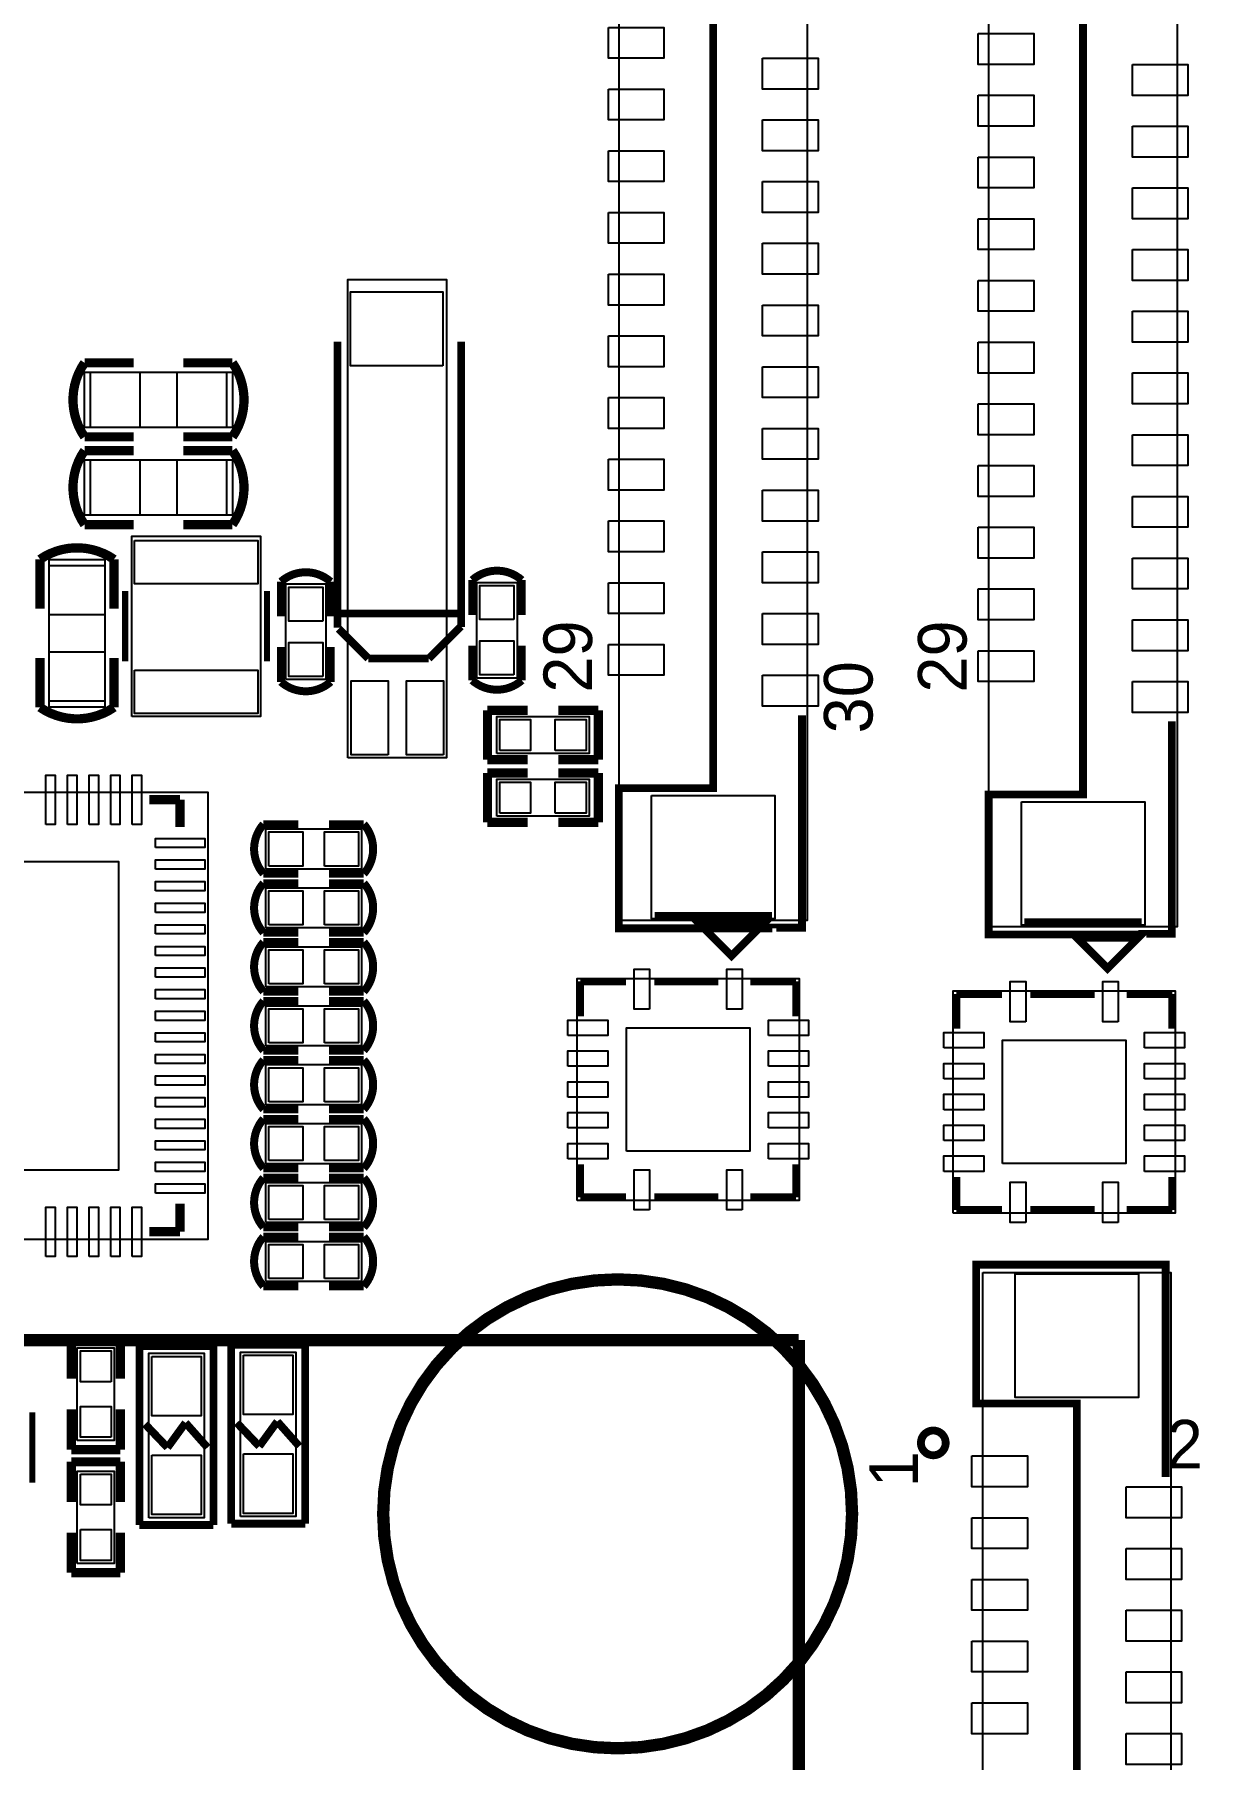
# Model space of a CAD drawing. Extents: x -22 to 154, y -114 to 23.
# Drawn here: x 112 to 130.89, y -46.98 to -19.03 of the extents above; entities that cross this region are included whole.
import ezdxf

# ---------------------------------------------------------------- set-up
doc = ezdxf.new("R2010")
doc.units = 0
doc.header["$MEASUREMENT"] = 0
for name, color, linetype in [('PG_ASSEMBLY_TOP', 111, 'CONTINUOUS'), ('PG_SILKSCREEN_TOP', 7, 'CONTINUOUS'), ('PIN_TOP', 3, 'CONTINUOUS')]:
    doc.layers.add(name, color=color, linetype=linetype)

msp = doc.modelspace()

# ---------------------------------------------------------------- linework, layer by layer
at = {"layer": 'PG_ASSEMBLY_TOP'}
for points in [[(121.478548, -11.93546), (124.52858, -11.93546), (124.52858, -33.385252), (121.478548, -33.385252)], [(127.472948, -12.03706), (130.52298, -12.03706), (130.52298, -33.486852), (127.472948, -33.486852)], [(117.082824, -30.748224), (117.082824, -22.998176), (118.68277, -22.998176), (118.68277, -30.748224)], [(112.813084, -25.395936), (112.813084, -24.496776), (115.210844, -24.496776), (115.210844, -25.395936)], [(112.813084, -26.818336), (112.813084, -25.919176), (115.210844, -25.919176), (115.210844, -26.818336)], [(113.580164, -30.077156), (113.580164, -27.156156), (115.662964, -27.156156), (115.662964, -30.077156)], [(112.241584, -29.929836), (112.241584, -27.532076), (113.140744, -27.532076), (113.140744, -29.929836)], [(116.074444, -29.480256), (116.074444, -27.930856), (116.724684, -27.930856), (116.724684, -29.480256)], [(119.173244, -29.454856), (119.173244, -27.905456), (119.823484, -27.905456), (119.823484, -29.454856)], [(119.4943, -30.67812), (119.4943, -30.07868), (120.9929, -30.07868), (120.9929, -30.67812)], [(106.91241, -38.553644), (106.91241, -31.303468), (114.812318, -31.303468), (114.812318, -38.553644)], [(119.4943, -31.69412), (119.4943, -31.09468), (120.9929, -31.09468), (120.9929, -31.69412)], [(115.751864, -32.551116), (115.751864, -31.900876), (117.301264, -31.900876), (117.301264, -32.551116)], [(115.751864, -33.506156), (115.751864, -32.855916), (117.301264, -32.855916), (117.301264, -33.506156)], [(115.751864, -34.461196), (115.751864, -33.810956), (117.301264, -33.810956), (117.301264, -34.461196)], [(120.797066, -37.922454), (120.797066, -34.322258), (124.397262, -34.322258), (124.397262, -37.922454)], [(126.893066, -38.125654), (126.893066, -34.525458), (130.493262, -34.525458), (130.493262, -38.125654)], [(115.751864, -35.416236), (115.751864, -34.765996), (117.301264, -34.765996), (117.301264, -35.416236)], [(115.751864, -36.371276), (115.751864, -35.721036), (117.301264, -35.721036), (117.301264, -36.371276)], [(115.751864, -37.326316), (115.751864, -36.676076), (117.301264, -36.676076), (117.301264, -37.326316)], [(115.751864, -38.281356), (115.751864, -37.631116), (117.301264, -37.631116), (117.301264, -38.281356)], [(115.751864, -39.236396), (115.751864, -38.586156), (117.301264, -38.586156), (117.301264, -39.236396)], [(127.371348, -39.08806), (130.42138, -39.08806), (130.42138, -60.537852), (127.371348, -60.537852)], [(112.696244, -41.809416), (112.696244, -40.310816), (113.295684, -40.310816), (113.295684, -41.809416)], [(113.852706, -43.063414), (113.852706, -40.398446), (114.752882, -40.398446), (114.752882, -43.063414)], [(115.339876, -43.04284), (115.339876, -40.377872), (116.240052, -40.377872), (116.240052, -43.04284)], [(112.696244, -43.805856), (112.696244, -42.307256), (113.295684, -42.307256), (113.295684, -43.805856)]]:
    msp.add_lwpolyline(points, close=True, dxfattribs=at)
at = {"layer": 'PG_SILKSCREEN_TOP'}
for points, const_width in [([(123.963684, -33.510474), (121.473468, -33.510474), (121.473468, -31.240476), (123.003564, -31.240476), (123.003564, -14.060424), (121.373646, -14.060424), (121.373646, -11.810238), (123.943618, -11.810238)], 0.127), ([(129.958084, -33.612074), (127.467868, -33.612074), (127.467868, -31.342076), (128.997964, -31.342076), (128.997964, -14.162024), (127.368046, -14.162024), (127.368046, -11.911838), (129.938018, -11.911838)], 0.127), ([(116.912644, -24.002746), (116.912644, -28.638246)], 0.127), ([(118.916704, -24.002746), (118.916704, -28.628086)], 0.127), ([(112.813084, -25.545796), (113.610644, -25.545796)], 0.14986), ([(115.210844, -25.545796), (114.413284, -25.545796)], 0.14986), ([(112.813084, -26.968196), (113.610644, -26.968196)], 0.14986), ([(115.210844, -26.968196), (114.413284, -26.968196)], 0.14986), ([(112.091724, -27.532076), (112.091724, -28.329636)], 0.14986), ([(116.800884, -27.892756), (116.800884, -28.456636)], 0.12954), ([(119.899684, -27.867356), (119.899684, -28.431236)], 0.12954), ([(113.471452, -28.044902), (113.471452, -29.185616)], 0.100076), ([(115.771676, -28.044902), (115.771676, -29.185616)], 0.100076), ([(116.912644, -28.408122), (118.91264, -28.408122)], 0.127), ([(116.93271, -28.658058), (117.41277, -29.138118)], 0.127), ([(118.392702, -29.138118), (118.91264, -28.61818)], 0.127), ([(112.091724, -29.929836), (112.091724, -29.132276)], 0.14986), ([(116.800884, -29.518356), (116.800884, -28.954476)], 0.12954), ([(119.899684, -29.492956), (119.899684, -28.929076)], 0.12954), ([(117.41277, -29.138118), (118.392702, -29.138118)], 0.127), ([(119.34444, -29.97962), (119.34444, -30.77718)], 0.14986), ([(119.99468, -29.97962), (119.34444, -29.97962)], 0.14986), ([(120.49252, -29.97962), (121.14276, -29.97962)], 0.14986), ([(121.14276, -29.97962), (121.14276, -30.77718)], 0.14986), ([(123.963684, -33.510474), (123.963684, -33.500314), (124.44349, -33.500314), (124.44349, -30.057344)], 0.127), ([(129.958084, -33.612074), (129.958084, -33.601914), (130.43789, -33.601914), (130.43789, -30.158944)], 0.127), ([(119.34444, -30.77718), (119.99468, -30.77718)], 0.14986), ([(121.14276, -30.77718), (120.49252, -30.77718)], 0.14986), ([(119.34444, -30.99562), (119.34444, -31.79318)], 0.14986), ([(119.99468, -30.99562), (119.34444, -30.99562)], 0.14986), ([(120.49252, -30.99562), (121.14276, -30.99562)], 0.14986), ([(121.14276, -30.99562), (121.14276, -31.79318)], 0.14986), ([(114.362484, -31.428436), (113.864644, -31.428436)], 0.150114), ([(114.362484, -31.428436), (114.362484, -31.867602)], 0.150114), ([(119.34444, -31.79318), (119.99468, -31.79318)], 0.14986), ([(121.14276, -31.79318), (120.49252, -31.79318)], 0.14986), ([(115.713764, -32.627316), (116.277644, -32.627316)], 0.12954), ([(117.339364, -32.627316), (116.775484, -32.627316)], 0.12954), ([(122.053604, -33.310322), (123.953524, -33.310322)], 0.127), ([(115.713764, -33.582356), (116.277644, -33.582356)], 0.12954), ([(117.339364, -33.582356), (116.775484, -33.582356)], 0.12954), ([(123.300236, -33.958276), (123.800108, -33.458404), (122.80011, -33.458404), (123.300236, -33.958276)], 0.127), ([(128.048004, -33.411922), (129.947924, -33.411922)], 0.127), ([(129.396236, -34.161476), (129.896108, -33.661604), (128.89611, -33.661604), (129.396236, -34.161476)], 0.127), ([(120.847104, -34.372296), (120.847104, -34.935414)], 0.127), ([(120.847104, -34.372296), (121.588276, -34.372296)], 0.127), ([(122.050048, -34.372296), (123.088146, -34.372296)], 0.127), ([(124.347224, -34.372296), (123.607068, -34.372296)], 0.127), ([(124.347224, -34.372296), (124.347224, -34.935414)], 0.127), ([(115.713764, -34.537396), (116.277644, -34.537396)], 0.12954), ([(117.339364, -34.537396), (116.775484, -34.537396)], 0.12954), ([(126.943104, -34.575496), (126.943104, -35.138614)], 0.127), ([(126.943104, -34.575496), (127.684276, -34.575496)], 0.127), ([(128.146048, -34.575496), (129.184146, -34.575496)], 0.127), ([(130.443224, -34.575496), (129.703068, -34.575496)], 0.127), ([(130.443224, -34.575496), (130.443224, -35.138614)], 0.127), ([(115.713764, -35.492436), (116.277644, -35.492436)], 0.12954), ([(117.339364, -35.492436), (116.775484, -35.492436)], 0.12954), ([(115.713764, -36.447476), (116.277644, -36.447476)], 0.12954), ([(117.339364, -36.447476), (116.775484, -36.447476)], 0.12954), ([(115.713764, -37.402516), (116.277644, -37.402516)], 0.12954), ([(117.339364, -37.402516), (116.775484, -37.402516)], 0.12954), ([(120.847104, -37.872416), (120.847104, -37.337238)], 0.127), ([(124.347224, -37.872416), (124.347224, -37.337238)], 0.127), ([(126.943104, -38.075616), (126.943104, -37.540438)], 0.127), ([(130.443224, -38.075616), (130.443224, -37.540438)], 0.127), ([(114.362484, -38.428676), (114.362484, -37.974524)], 0.150114), ([(120.847104, -37.872416), (121.588276, -37.872416)], 0.127), ([(122.050048, -37.872416), (123.088146, -37.872416)], 0.127), ([(124.347224, -37.872416), (123.607068, -37.872416)], 0.127), ([(126.943104, -38.075616), (127.684276, -38.075616)], 0.127), ([(128.146048, -38.075616), (129.184146, -38.075616)], 0.127), ([(130.443224, -38.075616), (129.703068, -38.075616)], 0.127), ([(115.713764, -38.357556), (116.277644, -38.357556)], 0.12954), ([(117.339364, -38.357556), (116.775484, -38.357556)], 0.12954), ([(114.362484, -38.428676), (113.864644, -38.428676)], 0.150114), ([(129.856484, -60.663074), (127.366268, -60.663074), (127.366268, -58.393076), (128.896364, -58.393076), (128.896364, -41.213024), (127.266446, -41.213024), (127.266446, -38.962838), (129.836418, -38.962838)], 0.127), ([(129.836418, -38.962838), (130.33629, -38.962838), (130.33629, -42.401998)], 0.127), ([(115.713764, -39.312596), (116.277644, -39.312596)], 0.12954), ([(117.339364, -39.312596), (116.775484, -39.312596)], 0.12954), ([(94.389194, -40.185086), (124.389134, -40.185086)], 0.199898), ([(112.597184, -40.811196), (112.597184, -40.160956)], 0.14986), ([(112.597184, -40.160956), (113.394744, -40.160956)], 0.14986), ([(113.394744, -40.160956), (113.394744, -40.811196)], 0.14986), ([(113.702846, -40.280844), (114.902742, -40.280844)], 0.127), ([(113.702846, -43.181016), (113.702846, -40.280844)], 0.127), ([(114.902742, -40.280844), (114.902742, -43.181016)], 0.127), ([(115.190016, -40.26027), (116.389912, -40.26027)], 0.127), ([(115.190016, -43.160442), (115.190016, -40.26027)], 0.127), ([(116.389912, -40.26027), (116.389912, -43.160442)], 0.127), ([(124.389134, -40.185086), (124.389134, -97.184972)], 0.199898), ([(111.967264, -41.354502), (111.967264, -42.495216)], 0.100076), ([(112.597184, -41.309036), (112.597184, -41.959276)], 0.14986), ([(113.394744, -41.959276), (113.394744, -41.309036)], 0.14986), ([(114.15776, -41.926256), (113.794032, -41.54551)], 0.127), ([(114.450368, -41.524682), (114.15776, -41.926256)], 0.127), ([(114.806222, -41.926256), (114.450368, -41.524682)], 0.127), ([(115.64493, -41.905682), (115.281202, -41.524936)], 0.127), ([(115.937538, -41.504108), (115.64493, -41.905682)], 0.127), ([(116.293392, -41.905682), (115.937538, -41.504108)], 0.127), ([(112.597184, -41.959276), (113.394744, -41.959276)], 0.14986), ([(113.394744, -42.157396), (112.597184, -42.157396)], 0.14986), ([(112.597184, -42.157396), (112.597184, -42.807636)], 0.14986), ([(113.394744, -42.807636), (113.394744, -42.157396)], 0.14986), ([(112.597184, -43.955716), (112.597184, -43.305476)], 0.14986), ([(113.394744, -43.305476), (113.394744, -43.955716)], 0.14986), ([(114.902742, -43.181016), (113.702846, -43.181016)], 0.127), ([(116.389912, -43.160442), (115.190016, -43.160442)], 0.127), ([(113.394744, -43.955716), (112.597184, -43.955716)], 0.14986)]:
    msp.add_lwpolyline(points, dxfattribs=dict(at, const_width=const_width))
for points, const_width in [([(113.610644, -24.346916), (112.813084, -24.346916, 0.312067), (112.813084, -25.545796)], 0.14986), ([(114.413284, -24.346916), (115.210844, -24.346916, -0.312067), (115.210844, -25.545796)], 0.14986), ([(113.610644, -25.769316), (112.813084, -25.769316, 0.312067), (112.813084, -26.968196)], 0.14986), ([(114.413284, -25.769316), (115.210844, -25.769316, -0.312067), (115.210844, -26.968196)], 0.14986), ([(113.290604, -28.329636), (113.290604, -27.532076, 0.312067), (112.091724, -27.532076)], 0.14986), ([(115.998244, -28.456636), (115.998244, -27.892756, -0.378845), (116.800884, -27.892756)], 0.12954), ([(119.097044, -28.431236), (119.097044, -27.867356, -0.378845), (119.899684, -27.867356)], 0.12954), ([(113.290604, -29.132276), (113.290604, -29.929836, -0.312067), (112.091724, -29.929836)], 0.14986), ([(115.998244, -28.954476), (115.998244, -29.518356, 0.378845), (116.800884, -29.518356)], 0.12954), ([(119.097044, -28.929076), (119.097044, -29.492956, 0.378845), (119.899684, -29.492956)], 0.12954), ([(116.277644, -31.824676), (115.713764, -31.824676, 0.378845), (115.713764, -32.627316)], 0.12954), ([(116.775484, -31.824676), (117.339364, -31.824676, -0.378845), (117.339364, -32.627316)], 0.12954), ([(116.277644, -32.779716), (115.713764, -32.779716, 0.378845), (115.713764, -33.582356)], 0.12954), ([(116.775484, -32.779716), (117.339364, -32.779716, -0.378845), (117.339364, -33.582356)], 0.12954), ([(116.277644, -33.734756), (115.713764, -33.734756, 0.378845), (115.713764, -34.537396)], 0.12954), ([(116.775484, -33.734756), (117.339364, -33.734756, -0.378845), (117.339364, -34.537396)], 0.12954), ([(116.277644, -34.689796), (115.713764, -34.689796, 0.378845), (115.713764, -35.492436)], 0.12954), ([(116.775484, -34.689796), (117.339364, -34.689796, -0.378845), (117.339364, -35.492436)], 0.12954), ([(116.277644, -35.644836), (115.713764, -35.644836, 0.378845), (115.713764, -36.447476)], 0.12954), ([(116.775484, -35.644836), (117.339364, -35.644836, -0.378845), (117.339364, -36.447476)], 0.12954), ([(116.277644, -36.599876), (115.713764, -36.599876, 0.378845), (115.713764, -37.402516)], 0.12954), ([(116.775484, -36.599876), (117.339364, -36.599876, -0.378845), (117.339364, -37.402516)], 0.12954), ([(116.277644, -37.554916), (115.713764, -37.554916, 0.378845), (115.713764, -38.357556)], 0.12954), ([(116.775484, -37.554916), (117.339364, -37.554916, -0.378845), (117.339364, -38.357556)], 0.12954), ([(116.277644, -38.509956), (115.713764, -38.509956, 0.378845), (115.713764, -39.312596)], 0.12954), ([(116.775484, -38.509956), (117.339364, -38.509956, -0.378845), (117.339364, -39.312596)], 0.12954), ([(125.254258, -43.000676, 1), (117.65407, -43.000676, 1), (125.254258, -43.000676)], 0.199898), ([(126.771146, -41.851072, 0.999945), (126.369572, -41.850818, 1.000055), (126.771146, -41.851072)], 0.127)]:
    msp.add_lwpolyline(points, format="xyb", dxfattribs=dict(at, const_width=const_width))
at = {"layer": 'PIN_TOP'}
for points in [[(121.30405, -18.910046), (122.20321, -18.910046), (122.20321, -19.410426), (121.30405, -19.410426)], [(127.29845, -19.011646), (128.19761, -19.011646), (128.19761, -19.512026), (127.29845, -19.512026)], [(123.803918, -19.410172), (124.703078, -19.410172), (124.703078, -19.910552), (123.803918, -19.910552)], [(129.798318, -19.511772), (130.697478, -19.511772), (130.697478, -20.012152), (129.798318, -20.012152)], [(121.30405, -19.910044), (122.20321, -19.910044), (122.20321, -20.410424), (121.30405, -20.410424)], [(127.29845, -20.011644), (128.19761, -20.011644), (128.19761, -20.512024), (127.29845, -20.512024)], [(123.803918, -20.41017), (124.703078, -20.41017), (124.703078, -20.91055), (123.803918, -20.91055)], [(129.798318, -20.51177), (130.697478, -20.51177), (130.697478, -21.01215), (129.798318, -21.01215)], [(121.30405, -20.910042), (122.20321, -20.910042), (122.20321, -21.410422), (121.30405, -21.410422)], [(127.29845, -21.011642), (128.19761, -21.011642), (128.19761, -21.512022), (127.29845, -21.512022)], [(123.803918, -21.410168), (124.703078, -21.410168), (124.703078, -21.910548), (123.803918, -21.910548)], [(129.798318, -21.511768), (130.697478, -21.511768), (130.697478, -22.012148), (129.798318, -22.012148)], [(121.30405, -21.91004), (122.20321, -21.91004), (122.20321, -22.41042), (121.30405, -22.41042)], [(127.29845, -22.01164), (128.19761, -22.01164), (128.19761, -22.51202), (127.29845, -22.51202)], [(123.803918, -22.410166), (124.703078, -22.410166), (124.703078, -22.910546), (123.803918, -22.910546)], [(129.798318, -22.511766), (130.697478, -22.511766), (130.697478, -23.012146), (129.798318, -23.012146)], [(121.30405, -22.910292), (122.20321, -22.910292), (122.20321, -23.410672), (121.30405, -23.410672)], [(118.623334, -24.397716), (117.122194, -24.397716), (117.122194, -23.198836), (118.623334, -23.198836)], [(127.29845, -23.011892), (128.19761, -23.011892), (128.19761, -23.512272), (127.29845, -23.512272)], [(123.803918, -23.410164), (124.703078, -23.410164), (124.703078, -23.910544), (123.803918, -23.910544)], [(129.798318, -23.511764), (130.697478, -23.511764), (130.697478, -24.012144), (129.798318, -24.012144)], [(121.30405, -23.91029), (122.20321, -23.91029), (122.20321, -24.41067), (121.30405, -24.41067)], [(127.29845, -24.01189), (128.19761, -24.01189), (128.19761, -24.51227), (127.29845, -24.51227)], [(113.710974, -24.496776), (113.710974, -25.395936), (112.910874, -25.395936), (112.910874, -24.496776)], [(115.113054, -24.496776), (115.113054, -25.395936), (114.312954, -25.395936), (114.312954, -24.496776)], [(123.803918, -24.410162), (124.703078, -24.410162), (124.703078, -24.910542), (123.803918, -24.910542)], [(129.798318, -24.511762), (130.697478, -24.511762), (130.697478, -25.012142), (129.798318, -25.012142)], [(121.30405, -24.910288), (122.20321, -24.910288), (122.20321, -25.410668), (121.30405, -25.410668)], [(127.29845, -25.011888), (128.19761, -25.011888), (128.19761, -25.512268), (127.29845, -25.512268)], [(123.803918, -25.41016), (124.703078, -25.41016), (124.703078, -25.91054), (123.803918, -25.91054)], [(129.798318, -25.51176), (130.697478, -25.51176), (130.697478, -26.01214), (129.798318, -26.01214)], [(113.710974, -25.919176), (113.710974, -26.818336), (112.910874, -26.818336), (112.910874, -25.919176)], [(115.113054, -25.919176), (115.113054, -26.818336), (114.312954, -26.818336), (114.312954, -25.919176)], [(121.30405, -25.910286), (122.20321, -25.910286), (122.20321, -26.410666), (121.30405, -26.410666)], [(127.29845, -26.011886), (128.19761, -26.011886), (128.19761, -26.512266), (127.29845, -26.512266)], [(123.803918, -26.410158), (124.703078, -26.410158), (124.703078, -26.910538), (123.803918, -26.910538)], [(129.798318, -26.511758), (130.697478, -26.511758), (130.697478, -27.012138), (129.798318, -27.012138)], [(121.30405, -26.910284), (122.20321, -26.910284), (122.20321, -27.410664), (121.30405, -27.410664)], [(127.29845, -27.011884), (128.19761, -27.011884), (128.19761, -27.512264), (127.29845, -27.512264)], [(113.622074, -27.2288), (115.621054, -27.2288), (115.621054, -27.92984), (113.622074, -27.92984)], [(113.140744, -28.429966), (112.241584, -28.429966), (112.241584, -27.629866), (113.140744, -27.629866)], [(123.803918, -27.410156), (124.703078, -27.410156), (124.703078, -27.910536), (123.803918, -27.910536)], [(129.798318, -27.511756), (130.697478, -27.511756), (130.697478, -28.012136), (129.798318, -28.012136)], [(119.773954, -28.506166), (119.222774, -28.506166), (119.222774, -27.954986), (119.773954, -27.954986)], [(121.30405, -27.910282), (122.20321, -27.910282), (122.20321, -28.410662), (121.30405, -28.410662)], [(116.675154, -28.531566), (116.123974, -28.531566), (116.123974, -27.980386), (116.675154, -27.980386)], [(127.29845, -28.011882), (128.19761, -28.011882), (128.19761, -28.512262), (127.29845, -28.512262)], [(123.803918, -28.410154), (124.703078, -28.410154), (124.703078, -28.910534), (123.803918, -28.910534)], [(129.798318, -28.511754), (130.697478, -28.511754), (130.697478, -29.012134), (129.798318, -29.012134)], [(113.140744, -29.832046), (112.241584, -29.832046), (112.241584, -29.031946), (113.140744, -29.031946)], [(116.675154, -29.430726), (116.123974, -29.430726), (116.123974, -28.879546), (116.675154, -28.879546)], [(119.773954, -29.405326), (119.222774, -29.405326), (119.222774, -28.854146), (119.773954, -28.854146)], [(121.30405, -28.91028), (122.20321, -28.91028), (122.20321, -29.41066), (121.30405, -29.41066)], [(127.29845, -29.01188), (128.19761, -29.01188), (128.19761, -29.51226), (127.29845, -29.51226)], [(113.622074, -29.328872), (115.621054, -29.328872), (115.621054, -30.029912), (113.622074, -30.029912)], [(117.732556, -30.697678), (117.133116, -30.697678), (117.133116, -29.498798), (117.732556, -29.498798)], [(118.632478, -30.697678), (118.033038, -30.697678), (118.033038, -29.498798), (118.632478, -29.498798)], [(123.803918, -29.410152), (124.703078, -29.410152), (124.703078, -29.910532), (123.803918, -29.910532)], [(129.798318, -29.511752), (130.697478, -29.511752), (130.697478, -30.012132), (129.798318, -30.012132)], [(119.54383, -30.62859), (119.54383, -30.12821), (120.04421, -30.12821), (120.04421, -30.62859)], [(120.44299, -30.62859), (120.44299, -30.12821), (120.94337, -30.12821), (120.94337, -30.62859)], [(112.187482, -31.828486), (112.187482, -31.028386), (112.337342, -31.028386), (112.337342, -31.828486)], [(112.537494, -31.828486), (112.537494, -31.028386), (112.687354, -31.028386), (112.687354, -31.828486)], [(112.887506, -31.828486), (112.887506, -31.028386), (113.037366, -31.028386), (113.037366, -31.828486)], [(113.237518, -31.828486), (113.237518, -31.028386), (113.387378, -31.028386), (113.387378, -31.828486)], [(113.58753, -31.828486), (113.58753, -31.028386), (113.73739, -31.028386), (113.73739, -31.828486)], [(119.54383, -31.64459), (119.54383, -31.14421), (120.04421, -31.14421), (120.04421, -31.64459)], [(120.44299, -31.64459), (120.44299, -31.14421), (120.94337, -31.14421), (120.94337, -31.64459)], [(122.004074, -31.360872), (124.003054, -31.360872), (124.003054, -33.359852), (122.004074, -33.359852)], [(127.998474, -31.462472), (129.997454, -31.462472), (129.997454, -33.461452), (127.998474, -33.461452)], [(113.962434, -32.20339), (113.962434, -32.05353), (114.762534, -32.05353), (114.762534, -32.20339)], [(115.801394, -32.501586), (115.801394, -31.950406), (116.352574, -31.950406), (116.352574, -32.501586)], [(116.700554, -32.501586), (116.700554, -31.950406), (117.251734, -31.950406), (117.251734, -32.501586)], [(108.361734, -37.429186), (108.361734, -32.427926), (113.362994, -32.427926), (113.362994, -37.429186)], [(113.962434, -32.553402), (113.962434, -32.403542), (114.762534, -32.403542), (114.762534, -32.553402)], [(113.962434, -32.903414), (113.962434, -32.753554), (114.762534, -32.753554), (114.762534, -32.903414)], [(115.801394, -33.456626), (115.801394, -32.905446), (116.352574, -32.905446), (116.352574, -33.456626)], [(116.700554, -33.456626), (116.700554, -32.905446), (117.251734, -32.905446), (117.251734, -33.456626)], [(113.962434, -33.253426), (113.962434, -33.103566), (114.762534, -33.103566), (114.762534, -33.253426)], [(113.962434, -33.603438), (113.962434, -33.453578), (114.762534, -33.453578), (114.762534, -33.603438)], [(113.962434, -33.95345), (113.962434, -33.80359), (114.762534, -33.80359), (114.762534, -33.95345)], [(115.801394, -34.411666), (115.801394, -33.860486), (116.352574, -33.860486), (116.352574, -34.411666)], [(116.700554, -34.411666), (116.700554, -33.860486), (117.251734, -33.860486), (117.251734, -34.411666)], [(113.962434, -34.303462), (113.962434, -34.153602), (114.762534, -34.153602), (114.762534, -34.303462)], [(121.97207, -34.821241), (121.722134, -34.821241), (121.722134, -34.171255), (121.97207, -34.171255)], [(123.472194, -34.821241), (123.222258, -34.821241), (123.222258, -34.171255), (123.472194, -34.171255)], [(128.06807, -35.024441), (127.818134, -35.024441), (127.818134, -34.374455), (128.06807, -34.374455)], [(129.568194, -35.024441), (129.318258, -35.024441), (129.318258, -34.374455), (129.568194, -34.374455)], [(113.962434, -34.653474), (113.962434, -34.503614), (114.762534, -34.503614), (114.762534, -34.653474)], [(113.962434, -35.003486), (113.962434, -34.853626), (114.762534, -34.853626), (114.762534, -35.003486)], [(115.801394, -35.366706), (115.801394, -34.815526), (116.352574, -34.815526), (116.352574, -35.366706)], [(116.700554, -35.366706), (116.700554, -34.815526), (117.251734, -34.815526), (117.251734, -35.366706)], [(113.962434, -35.353498), (113.962434, -35.203638), (114.762534, -35.203638), (114.762534, -35.353498)], [(120.645936, -35.247326), (120.645936, -34.99739), (121.295922, -34.99739), (121.295922, -35.247326)], [(121.597674, -37.121846), (121.597674, -35.122866), (123.596654, -35.122866), (123.596654, -37.121846)], [(123.898152, -35.247326), (123.898152, -34.99739), (124.548138, -34.99739), (124.548138, -35.247326)], [(126.741936, -35.450526), (126.741936, -35.20059), (127.391922, -35.20059), (127.391922, -35.450526)], [(129.994152, -35.450526), (129.994152, -35.20059), (130.644138, -35.20059), (130.644138, -35.450526)], [(120.645936, -35.747198), (120.645936, -35.497262), (121.295922, -35.497262), (121.295922, -35.747198)], [(123.898152, -35.747198), (123.898152, -35.497262), (124.548138, -35.497262), (124.548138, -35.747198)], [(127.693674, -37.325046), (127.693674, -35.326066), (129.692654, -35.326066), (129.692654, -37.325046)], [(113.962434, -35.70351), (113.962434, -35.55365), (114.762534, -35.55365), (114.762534, -35.70351)], [(115.801394, -36.321746), (115.801394, -35.770566), (116.352574, -35.770566), (116.352574, -36.321746)], [(116.700554, -36.321746), (116.700554, -35.770566), (117.251734, -35.770566), (117.251734, -36.321746)], [(126.741936, -35.950398), (126.741936, -35.700462), (127.391922, -35.700462), (127.391922, -35.950398)], [(129.994152, -35.950398), (129.994152, -35.700462), (130.644138, -35.700462), (130.644138, -35.950398)], [(113.962434, -36.053522), (113.962434, -35.903662), (114.762534, -35.903662), (114.762534, -36.053522)], [(120.645936, -36.247324), (120.645936, -35.997388), (121.295922, -35.997388), (121.295922, -36.247324)], [(123.898152, -36.247324), (123.898152, -35.997388), (124.548138, -35.997388), (124.548138, -36.247324)], [(113.962434, -36.403534), (113.962434, -36.253674), (114.762534, -36.253674), (114.762534, -36.403534)], [(126.741936, -36.450524), (126.741936, -36.200588), (127.391922, -36.200588), (127.391922, -36.450524)], [(129.994152, -36.450524), (129.994152, -36.200588), (130.644138, -36.200588), (130.644138, -36.450524)], [(113.962434, -36.753546), (113.962434, -36.603686), (114.762534, -36.603686), (114.762534, -36.753546)], [(120.645936, -36.74745), (120.645936, -36.497514), (121.295922, -36.497514), (121.295922, -36.74745)], [(123.898152, -36.74745), (123.898152, -36.497514), (124.548138, -36.497514), (124.548138, -36.74745)], [(115.801394, -37.276786), (115.801394, -36.725606), (116.352574, -36.725606), (116.352574, -37.276786)], [(116.700554, -37.276786), (116.700554, -36.725606), (117.251734, -36.725606), (117.251734, -37.276786)], [(126.741936, -36.95065), (126.741936, -36.700714), (127.391922, -36.700714), (127.391922, -36.95065)], [(129.994152, -36.95065), (129.994152, -36.700714), (130.644138, -36.700714), (130.644138, -36.95065)], [(113.962434, -37.103558), (113.962434, -36.953698), (114.762534, -36.953698), (114.762534, -37.103558)], [(120.645936, -37.247322), (120.645936, -36.997386), (121.295922, -36.997386), (121.295922, -37.247322)], [(123.898152, -37.247322), (123.898152, -36.997386), (124.548138, -36.997386), (124.548138, -37.247322)], [(113.962434, -37.45357), (113.962434, -37.30371), (114.762534, -37.30371), (114.762534, -37.45357)], [(121.97207, -38.073457), (121.722134, -38.073457), (121.722134, -37.423471), (121.97207, -37.423471)], [(123.472194, -38.073457), (123.222258, -38.073457), (123.222258, -37.423471), (123.472194, -37.423471)], [(126.741936, -37.450522), (126.741936, -37.200586), (127.391922, -37.200586), (127.391922, -37.450522)], [(129.994152, -37.450522), (129.994152, -37.200586), (130.644138, -37.200586), (130.644138, -37.450522)], [(113.962434, -37.803582), (113.962434, -37.653722), (114.762534, -37.653722), (114.762534, -37.803582)], [(115.801394, -38.231826), (115.801394, -37.680646), (116.352574, -37.680646), (116.352574, -38.231826)], [(116.700554, -38.231826), (116.700554, -37.680646), (117.251734, -37.680646), (117.251734, -38.231826)], [(128.06807, -38.276657), (127.818134, -38.276657), (127.818134, -37.626671), (128.06807, -37.626671)], [(129.568194, -38.276657), (129.318258, -38.276657), (129.318258, -37.626671), (129.568194, -37.626671)], [(112.187482, -38.828726), (112.187482, -38.028626), (112.337342, -38.028626), (112.337342, -38.828726)], [(112.537494, -38.828726), (112.537494, -38.028626), (112.687354, -38.028626), (112.687354, -38.828726)], [(112.887506, -38.828726), (112.887506, -38.028626), (113.037366, -38.028626), (113.037366, -38.828726)], [(113.237518, -38.828726), (113.237518, -38.028626), (113.387378, -38.028626), (113.387378, -38.828726)], [(113.58753, -38.828726), (113.58753, -38.028626), (113.73739, -38.028626), (113.73739, -38.828726)], [(115.801394, -39.186866), (115.801394, -38.635686), (116.352574, -38.635686), (116.352574, -39.186866)], [(116.700554, -39.186866), (116.700554, -38.635686), (117.251734, -38.635686), (117.251734, -39.186866)], [(127.896874, -39.11346), (129.895854, -39.11346), (129.895854, -41.11244), (127.896874, -41.11244)], [(113.246154, -40.860726), (112.745774, -40.860726), (112.745774, -40.360346), (113.246154, -40.360346)], [(113.902744, -40.44823), (114.702844, -40.44823), (114.702844, -41.41343), (113.902744, -41.41343)], [(115.389914, -40.427656), (116.190014, -40.427656), (116.190014, -41.392856), (115.389914, -41.392856)], [(113.246154, -41.759886), (112.745774, -41.759886), (112.745774, -41.259506), (113.246154, -41.259506)], [(113.902744, -42.04843), (114.702844, -42.04843), (114.702844, -43.01363), (113.902744, -43.01363)], [(115.389914, -42.027856), (116.190014, -42.027856), (116.190014, -42.993056), (115.389914, -42.993056)], [(127.19685, -42.062654), (128.09601, -42.062654), (128.09601, -42.563034), (127.19685, -42.563034)], [(112.745774, -42.356786), (113.246154, -42.356786), (113.246154, -42.857166), (112.745774, -42.857166)], [(129.696718, -42.56278), (130.595878, -42.56278), (130.595878, -43.06316), (129.696718, -43.06316)], [(112.745774, -43.255946), (113.246154, -43.255946), (113.246154, -43.756326), (112.745774, -43.756326)], [(127.19685, -43.062652), (128.09601, -43.062652), (128.09601, -43.563032), (127.19685, -43.563032)], [(129.696718, -43.562778), (130.595878, -43.562778), (130.595878, -44.063158), (129.696718, -44.063158)], [(127.19685, -44.06265), (128.09601, -44.06265), (128.09601, -44.56303), (127.19685, -44.56303)], [(129.696718, -44.562776), (130.595878, -44.562776), (130.595878, -45.063156), (129.696718, -45.063156)], [(127.19685, -45.062648), (128.09601, -45.062648), (128.09601, -45.563028), (127.19685, -45.563028)], [(129.696718, -45.562774), (130.595878, -45.562774), (130.595878, -46.063154), (129.696718, -46.063154)], [(127.19685, -46.062646), (128.09601, -46.062646), (128.09601, -46.563026), (127.19685, -46.563026)], [(129.696718, -46.562772), (130.595878, -46.562772), (130.595878, -47.063152), (129.696718, -47.063152)]]:
    msp.add_lwpolyline(points, close=True, dxfattribs=at)
msp.add_circle((121.454164, -43.000676), 3.799967, dxfattribs=at)

# ---------------------------------------------------------------- texts
at = {"layer": 'PG_SILKSCREEN_TOP'}
for s, p in [('29', (121.039636, -29.6926)), ('29', (127.110236, -29.6926)), ('30', (125.586236, -30.353)), ('1', (126.322836, -42.5704))]:
    msp.add_text(s, height=0.7874, rotation=90, dxfattribs=at).set_placement(p)
msp.add_text('2', height=0.7874, dxfattribs=at).set_placement((130.3528, -42.2656))

doc.saveas('drawing.dxf')
